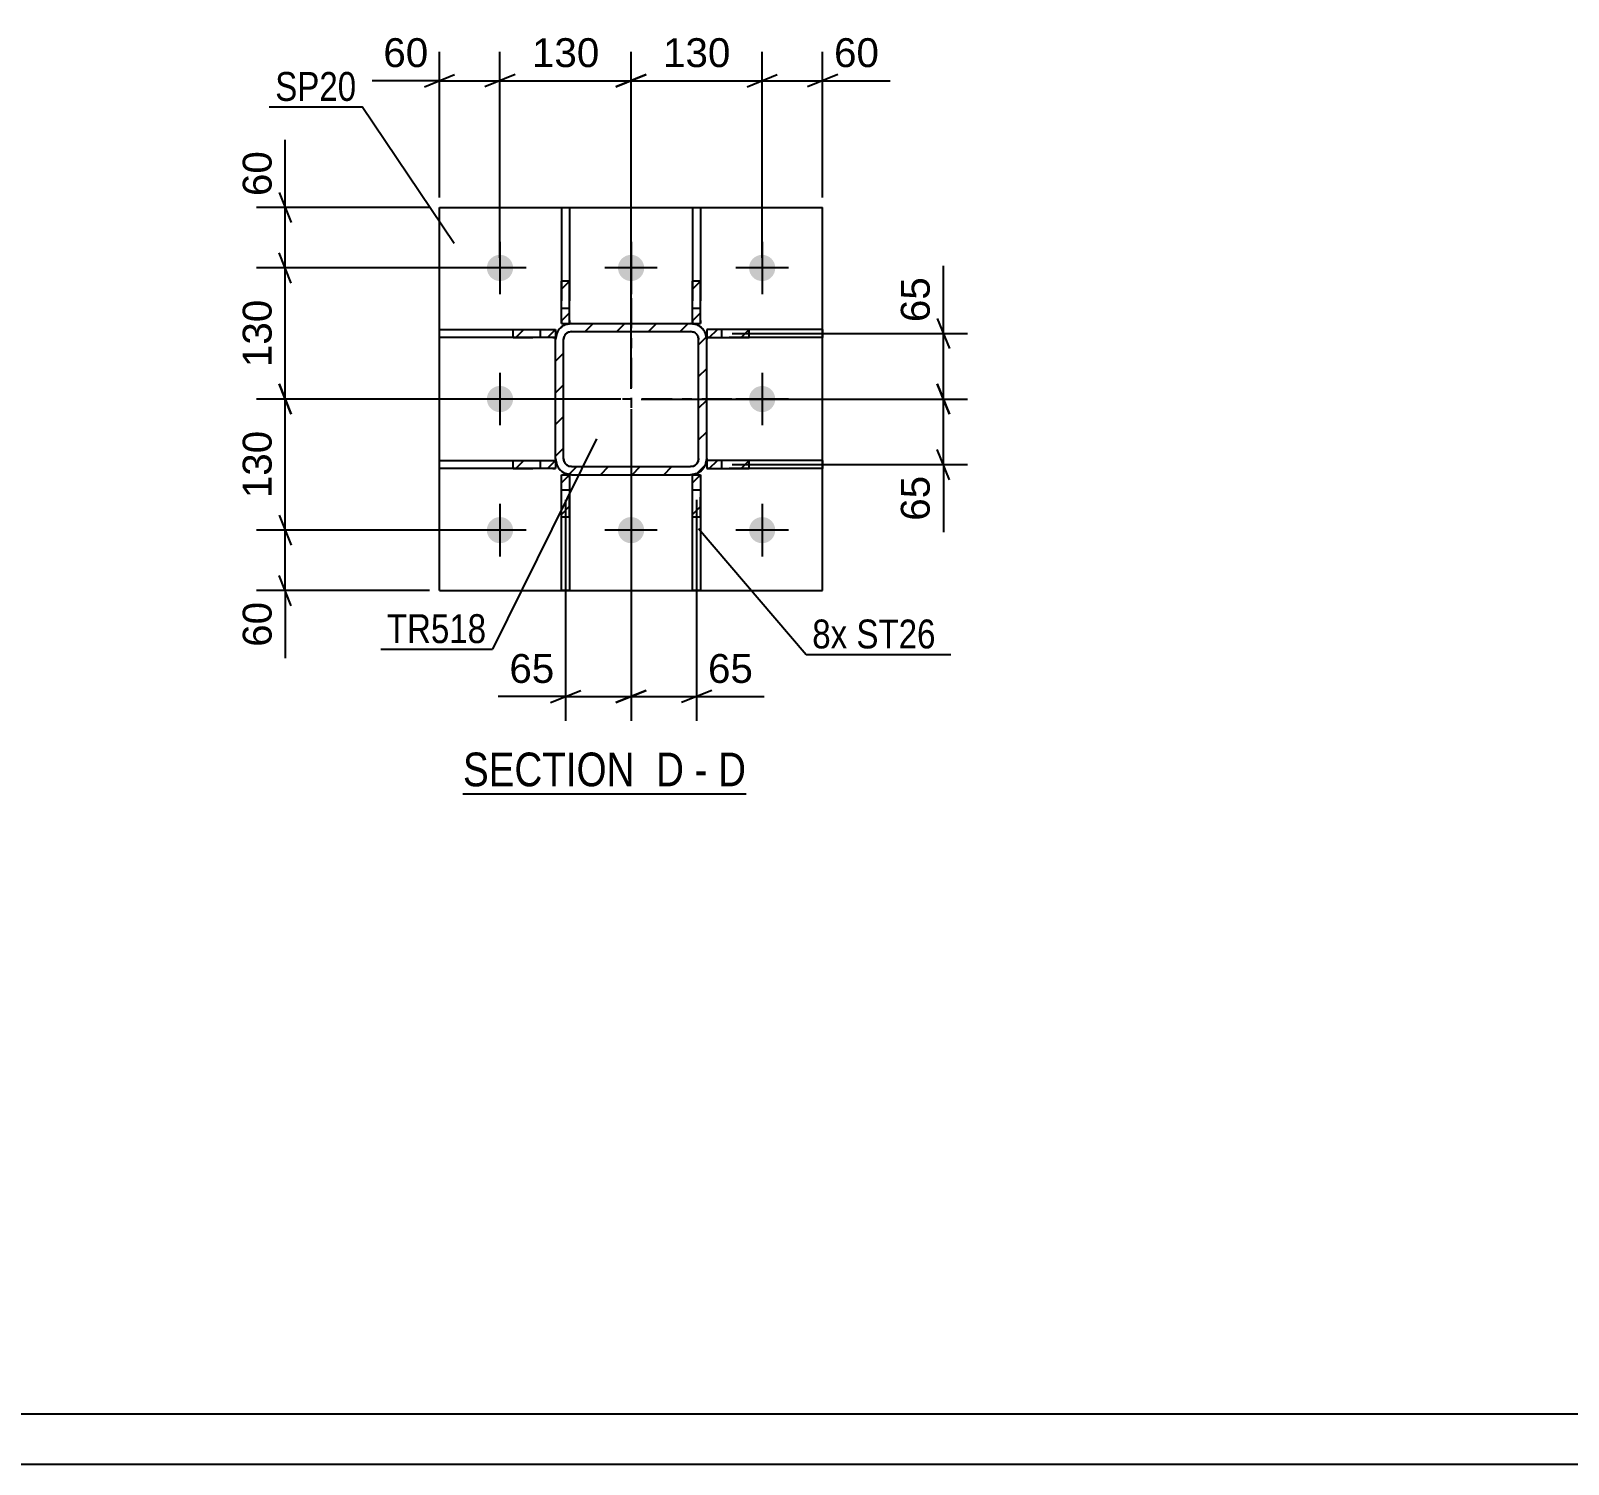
# Model space of a CAD drawing. Header units: millimetres. Extents: x -136 to 705, y -401 to 193.
# Drawn here: x 84.4 to 236.9, y -400.8 to -258.7 of the extents above; entities that cross this region are included whole.
import ezdxf

# ---------------------------------------------------------------- set-up
doc = ezdxf.new("R2010")
doc.units = ezdxf.units.MM
doc.linetypes.add('DXK_LINE_DOT2', pattern=[3.9198, 1.9599, -1.9599])
doc.linetypes.add('DXK_LINE_DOT3', pattern=[5.9187, 2.979, -0.9799, 0.9799, -0.9799])
doc.styles.add('Arial', font='ARIAL.TTF', dxfattribs={"height": 0.2})
doc.styles.add('Arial Narrow', font='ARIALN.TTF', dxfattribs={"height": 0.2})

# ---------------------------------------------------------------- blocks, each defined once
blk = doc.blocks.new('Unknown-318887035-1115')
at = {"color": 5, "linetype": 'Continuous'}
for p, q in [((-130.68, -395.81), (700.32, -395.81)), ((-135.68, -400.81), (705.32, -400.81))]:
    blk.add_line(p, q, dxfattribs=at)
blk = doc.blocks.new('Unknown-318887035-13 - 6059')
at = {"color": 6, "linetype": 'Continuous'}
blk.add_line((127.28, -334.33), (155.35, -334.33), dxfattribs=at)
at = {"color": 0, "linetype": 'Continuous'}
for points in [[(145.38, -333.58), (145.38, -330.08), (127.28, -330.08), (127.28, -333.58)], [(149.2, -333.58), (149.2, -330.08), (146.43, -330.08), (146.43, -333.58)], [(151.53, -333.58), (151.53, -330.08), (150.25, -330.08), (150.25, -333.58)], [(155.35, -333.58), (155.35, -330.08), (152.58, -330.08), (152.58, -333.58)]]:
    blk.add_wipeout(points, dxfattribs=at)
at = {"color": 7, "linetype": 'Continuous', "style": 'Arial Narrow'}
for s, p in [('SECTION ', (127.28, -333.58)), ('D', (146.43, -333.58)), ('D', (152.58, -333.58)), ('-', (150.25, -333.58))]:
    blk.add_text(s, height=3.34, dxfattribs=at).set_placement(p)
blk = doc.blocks.new('Bolt-318887035-6107 - 6059')
at = {"linetype": 'Continuous'}
for points in [[(132.25, -282.18, -1), (129.65, -282.18, -1)], [(145.25, -282.18, -1), (142.65, -282.18, -1)], [(158.25, -282.18, -1), (155.65, -282.18, -1)], [(132.25, -295.18, -1), (129.65, -295.18, -1)], [(158.25, -295.18, -1), (155.65, -295.18, -1)], [(132.25, -308.18, -1), (129.65, -308.18, -1)], [(145.25, -308.18, -1), (142.65, -308.18, -1)], [(158.25, -308.18, -1), (155.65, -308.18, -1)]]:
    blk.add_hatch(color=1, dxfattribs=at).paths.add_polyline_path(points)
at = {"color": 1, "linetype": 'Continuous'}
for p, q in [((130.95, -279.58), (130.95, -284.78)), ((143.95, -279.58), (143.95, -284.78)), ((156.95, -279.58), (156.95, -284.78)), ((133.55, -282.18), (128.35, -282.18)), ((146.55, -282.18), (141.35, -282.18)), ((159.55, -282.18), (154.35, -282.18)), ((130.95, -292.58), (130.95, -297.78)), ((156.95, -292.58), (156.95, -297.78)), ((133.55, -295.18), (128.35, -295.18)), ((159.55, -295.18), (154.35, -295.18)), ((130.95, -305.58), (130.95, -310.78)), ((143.95, -305.58), (143.95, -310.78)), ((156.95, -305.58), (156.95, -310.78)), ((133.55, -308.18), (128.35, -308.18)), ((146.55, -308.18), (141.35, -308.18)), ((159.55, -308.18), (154.35, -308.18))]:
    blk.add_line(p, q, dxfattribs=at)
blk = doc.blocks.new('Part-318887035-6130 - 6059')
at = {"linetype": 'Continuous'}
h = blk.add_hatch(dxfattribs=at)
h.set_pattern_fill('', scale=0.7, style=0, pattern_type=0)
h.set_pattern_definition([(45, (136.455, -301.279), (-1.5715, 1.5715), [])])
h.paths.add_polyline_path([(136.46, -302.08), (136.46, -301.28), (132.26, -301.28), (132.26, -302.08)])
at = {"color": 2, "linetype": 'Continuous'}
for p, q in [((124.96, -301.28), (132.26, -301.28)), ((124.96, -302.08), (124.96, -301.28)), ((132.26, -301.28), (136.46, -301.28)), ((132.26, -302.08), (132.26, -301.28)), ((136.46, -301.28), (136.46, -302.08)), ((132.26, -302.08), (124.96, -302.08)), ((136.46, -302.08), (132.26, -302.08))]:
    blk.add_line(p, q, dxfattribs=at)
at = {"color": 7, "linetype": 'DXK_LINE_DOT2'}
for p, q in [((132.26, -301.28), (136.46, -301.28)), ((134.96, -302.08), (134.96, -301.28)), ((136.46, -301.28), (136.46, -302.08)), ((132.26, -302.08), (136.46, -302.08))]:
    blk.add_line(p, q, dxfattribs=at)
blk = doc.blocks.new('Part-318887035-6158 - 6059')
at = {"linetype": 'Continuous'}
h = blk.add_hatch(dxfattribs=at)
h.set_pattern_fill('', scale=0.7, style=0, pattern_type=0)
h.set_pattern_definition([(45, (155.6542, -288.279), (-1.5715, 1.5715), [])])
h.paths.add_polyline_path([(155.65, -289.08), (155.65, -288.28), (151.46, -288.28), (151.46, -289.08)])
at = {"color": 7, "linetype": 'DXK_LINE_DOT2'}
for p, q in [((155.65, -288.28), (151.46, -288.28)), ((151.46, -288.28), (151.46, -289.08)), ((155.65, -289.08), (151.46, -289.08)), ((152.96, -289.08), (152.96, -288.28))]:
    blk.add_line(p, q, dxfattribs=at)
at = {"color": 2, "linetype": 'Continuous'}
for p, q in [((155.65, -288.28), (151.46, -288.28)), ((151.46, -288.28), (151.46, -289.08)), ((151.46, -289.08), (155.65, -289.08)), ((162.96, -288.28), (155.65, -288.28)), ((155.65, -289.08), (155.65, -288.28)), ((162.96, -289.08), (155.65, -289.08)), ((162.96, -289.08), (162.96, -288.28))]:
    blk.add_line(p, q, dxfattribs=at)
blk = doc.blocks.new('Part-318887035-6150 - 6059')
at = {"linetype": 'Continuous'}
h = blk.add_hatch(dxfattribs=at)
h.set_pattern_fill('', scale=0.7, style=0, pattern_type=0)
h.set_pattern_definition([(45, (137.8554, -302.679), (-1.5715, 1.5715), [])])
h.paths.add_polyline_path([(137.86, -306.88), (137.86, -302.68), (137.06, -302.68), (137.06, -306.88)])
at = {"color": 7, "linetype": 'DXK_LINE_DOT2'}
for p, q in [((137.06, -306.88), (137.06, -302.68)), ((137.06, -302.68), (137.86, -302.68)), ((137.86, -306.88), (137.86, -302.68)), ((137.06, -304.18), (137.86, -304.18))]:
    blk.add_line(p, q, dxfattribs=at)
at = {"color": 2, "linetype": 'Continuous'}
for p, q in [((137.06, -306.88), (137.06, -302.68)), ((137.06, -302.68), (137.86, -302.68)), ((137.86, -302.68), (137.86, -306.88)), ((137.06, -314.18), (137.06, -306.88)), ((137.86, -306.88), (137.06, -306.88)), ((137.86, -306.88), (137.86, -314.18)), ((137.86, -314.18), (137.06, -314.18))]:
    blk.add_line(p, q, dxfattribs=at)
blk = doc.blocks.new('Part-318887035-6135 - 6059')
at = {"linetype": 'Continuous'}
h = blk.add_hatch(dxfattribs=at)
h.set_pattern_fill('', scale=0.7, style=0, pattern_type=0)
h.set_pattern_definition([(45, (150.8548, -283.4802), (-1.5715, 1.5715), [])])
h.paths.add_polyline_path([(150.85, -287.68), (150.85, -283.48), (150.05, -283.48), (150.05, -287.68)])
at = {"color": 2, "linetype": 'Continuous'}
for p, q in [((150.05, -276.18), (150.05, -283.48)), ((150.05, -276.18), (150.85, -276.18)), ((150.85, -276.18), (150.85, -283.48)), ((150.05, -287.68), (150.05, -283.48)), ((150.85, -283.48), (150.05, -283.48)), ((150.85, -287.68), (150.85, -283.48)), ((150.05, -287.68), (150.85, -287.68))]:
    blk.add_line(p, q, dxfattribs=at)
at = {"color": 7, "linetype": 'DXK_LINE_DOT2'}
for p, q in [((150.05, -283.48), (150.05, -287.68)), ((150.85, -283.48), (150.85, -287.68)), ((150.05, -286.18), (150.85, -286.18)), ((150.05, -287.68), (150.85, -287.68))]:
    blk.add_line(p, q, dxfattribs=at)
blk = doc.blocks.new('Part-318887035-6145 - 6059')
at = {"linetype": 'Continuous'}
h = blk.add_hatch(dxfattribs=at)
h.set_pattern_fill('', scale=0.7, style=0, pattern_type=0)
h.set_pattern_definition([(45, (150.8548, -302.679), (-1.5715, 1.5715), [])])
h.paths.add_polyline_path([(150.85, -306.88), (150.85, -302.68), (150.05, -302.68), (150.05, -306.88)])
at = {"color": 7, "linetype": 'DXK_LINE_DOT2'}
for p, q in [((150.05, -306.88), (150.05, -302.68)), ((150.05, -302.68), (150.85, -302.68)), ((150.85, -306.88), (150.85, -302.68)), ((150.05, -304.18), (150.85, -304.18))]:
    blk.add_line(p, q, dxfattribs=at)
at = {"color": 2, "linetype": 'Continuous'}
for p, q in [((150.05, -306.88), (150.05, -302.68)), ((150.05, -302.68), (150.85, -302.68)), ((150.85, -302.68), (150.85, -306.88)), ((150.05, -314.18), (150.05, -306.88)), ((150.85, -306.88), (150.05, -306.88)), ((150.85, -306.88), (150.85, -314.18)), ((150.85, -314.18), (150.05, -314.18))]:
    blk.add_line(p, q, dxfattribs=at)
blk = doc.blocks.new('Part-318887035-6140 - 6059')
at = {"linetype": 'Continuous'}
h = blk.add_hatch(dxfattribs=at)
h.set_pattern_fill('', scale=0.7, style=0, pattern_type=0)
h.set_pattern_definition([(45, (137.8554, -283.4802), (-1.5715, 1.5715), [])])
h.paths.add_polyline_path([(137.86, -287.68), (137.86, -283.48), (137.06, -283.48), (137.06, -287.68)])
at = {"color": 2, "linetype": 'Continuous'}
for p, q in [((137.06, -276.18), (137.06, -283.48)), ((137.06, -276.18), (137.86, -276.18)), ((137.86, -276.18), (137.86, -283.48)), ((137.06, -287.68), (137.06, -283.48)), ((137.86, -283.48), (137.06, -283.48)), ((137.86, -287.68), (137.86, -283.48)), ((137.06, -287.68), (137.86, -287.68))]:
    blk.add_line(p, q, dxfattribs=at)
at = {"color": 7, "linetype": 'DXK_LINE_DOT2'}
for p, q in [((137.06, -283.48), (137.06, -287.68)), ((137.86, -283.48), (137.86, -287.68)), ((137.06, -286.18), (137.86, -286.18)), ((137.06, -287.68), (137.86, -287.68))]:
    blk.add_line(p, q, dxfattribs=at)
blk = doc.blocks.new('Part-318887035-6163 - 6059')
at = {"linetype": 'Continuous'}
h = blk.add_hatch(dxfattribs=at)
h.set_pattern_fill('', scale=0.7, style=0, pattern_type=0)
h.set_pattern_definition([(45, (155.6542, -301.279), (-1.5715, 1.5715), [])])
h.paths.add_polyline_path([(155.65, -302.08), (155.65, -301.28), (151.46, -301.28), (151.46, -302.08)])
at = {"color": 7, "linetype": 'DXK_LINE_DOT2'}
for p, q in [((155.65, -301.28), (151.46, -301.28)), ((151.46, -301.28), (151.46, -302.08)), ((152.96, -302.08), (152.96, -301.28)), ((155.65, -302.08), (151.46, -302.08))]:
    blk.add_line(p, q, dxfattribs=at)
at = {"color": 2, "linetype": 'Continuous'}
for p, q in [((155.65, -301.28), (151.46, -301.28)), ((151.46, -301.28), (151.46, -302.08)), ((162.96, -301.28), (155.65, -301.28)), ((155.65, -302.08), (155.65, -301.28)), ((162.96, -302.08), (162.96, -301.28)), ((151.46, -302.08), (155.65, -302.08)), ((162.96, -302.08), (155.65, -302.08))]:
    blk.add_line(p, q, dxfattribs=at)
blk = doc.blocks.new('Part-318887035-6168 - 6059')
at = {"linetype": 'Continuous'}
h = blk.add_hatch(dxfattribs=at)
h.set_pattern_fill('', scale=0.7, style=0, pattern_type=0)
h.set_pattern_definition([(45, (136.455, -288.279), (-1.5715, 1.5715), [])])
h.paths.add_polyline_path([(136.46, -289.08), (136.46, -288.28), (132.26, -288.28), (132.26, -289.08)])
at = {"color": 2, "linetype": 'Continuous'}
for p, q in [((124.96, -288.28), (132.26, -288.28)), ((124.96, -289.08), (124.96, -288.28)), ((132.26, -289.08), (124.96, -289.08)), ((132.26, -288.28), (136.46, -288.28)), ((132.26, -289.08), (132.26, -288.28)), ((136.46, -289.08), (132.26, -289.08)), ((136.46, -288.28), (136.46, -289.08))]:
    blk.add_line(p, q, dxfattribs=at)
at = {"color": 7, "linetype": 'DXK_LINE_DOT2'}
for p, q in [((132.26, -288.28), (136.46, -288.28)), ((132.26, -289.08), (136.46, -289.08)), ((134.96, -289.08), (134.96, -288.28)), ((136.46, -288.28), (136.46, -289.08))]:
    blk.add_line(p, q, dxfattribs=at)
blk = doc.blocks.new('Part-318887035-6203 - 6059')
at = {"color": 2, "linetype": 'Continuous'}
for p, q in [((124.95, -314.18), (124.95, -276.18)), ((124.95, -276.18), (162.95, -276.18)), ((162.95, -314.18), (162.95, -276.18)), ((124.95, -314.18), (162.95, -314.18))]:
    blk.add_line(p, q, dxfattribs=at)
blk = doc.blocks.new('Part-318887035-6266 - 6059')
at = {"linetype": 'Continuous'}
h = blk.add_hatch(dxfattribs=at)
h.set_pattern_fill('', scale=0.7, style=0, pattern_type=0)
h.set_pattern_definition([(45, (150.467, -302.5573), (-1.57154, 1.57154), [])])
h.paths.add_polyline_path([(149.85, -302.68), (150.47, -302.56), (150.99, -302.21), (151.33, -301.69), (151.45, -301.08), (151.45, -289.28), (151.33, -288.67), (150.99, -288.15), (150.47, -287.8), (149.85, -287.68), (138.05, -287.68), (137.44, -287.8), (136.92, -288.15), (136.58, -288.67), (136.45, -289.28), (136.45, -301.08), (136.58, -301.69), (136.92, -302.21), (137.44, -302.56), (138.05, -302.68)])
h.paths.add_polyline_path([(138.05, -301.88), (137.75, -301.82), (137.49, -301.64), (137.32, -301.39), (137.25, -301.08), (137.25, -289.28), (137.32, -288.97), (137.49, -288.71), (137.75, -288.54), (138.05, -288.48), (149.85, -288.48), (150.16, -288.54), (150.42, -288.71), (150.59, -288.97), (150.65, -289.28), (150.65, -301.08), (150.59, -301.39), (150.42, -301.64), (150.16, -301.82), (149.85, -301.88)])
at = {"color": 7, "linetype": 'DXK_LINE_DOT3'}
for p, q in [((143.95, -285.18), (143.95, -305.18)), ((153.95, -295.18), (133.95, -295.18))]:
    blk.add_line(p, q, dxfattribs=at)
at = {"color": 7, "linetype": 'DXK_LINE_DOT2'}
for p, q in [((137.44, -287.8), (138.05, -287.68)), ((138.05, -287.68), (149.85, -287.68)), ((149.85, -287.68), (150.47, -287.8)), ((136.45, -289.28), (136.58, -288.67)), ((136.45, -301.08), (136.45, -289.28)), ((137.32, -288.97), (137.25, -289.28)), ((137.25, -301.08), (137.25, -289.28)), ((138.05, -288.48), (137.75, -288.54)), ((138.05, -288.48), (149.85, -288.48)), ((150.16, -288.54), (149.85, -288.48)), ((150.65, -289.28), (150.59, -288.97)), ((150.65, -301.08), (150.65, -289.28)), ((151.33, -288.67), (151.45, -289.28)), ((151.45, -301.08), (151.45, -289.28)), ((136.58, -301.69), (136.45, -301.08)), ((137.25, -301.08), (137.32, -301.39)), ((137.75, -301.82), (138.05, -301.88)), ((138.05, -301.88), (149.85, -301.88)), ((149.85, -301.88), (150.16, -301.82)), ((150.59, -301.39), (150.65, -301.08)), ((151.45, -301.08), (151.33, -301.69)), ((138.05, -302.68), (137.44, -302.56)), ((138.05, -302.68), (149.85, -302.68)), ((150.47, -302.56), (149.85, -302.68))]:
    blk.add_line(p, q, dxfattribs=at)
at = {"color": 2, "linetype": 'Continuous'}
for p, q in [((138.05, -287.68), (137.44, -287.8)), ((138.05, -287.68), (149.85, -287.68)), ((150.47, -287.8), (149.85, -287.68)), ((136.58, -288.67), (136.45, -289.28)), ((136.45, -301.08), (136.45, -289.28)), ((137.25, -289.28), (137.32, -288.97)), ((137.25, -301.08), (137.25, -289.28)), ((137.75, -288.54), (138.05, -288.48)), ((138.05, -288.48), (149.85, -288.48)), ((149.85, -288.48), (150.16, -288.54)), ((150.59, -288.97), (150.65, -289.28)), ((150.65, -301.08), (150.65, -289.28)), ((151.45, -289.28), (151.33, -288.67)), ((151.45, -301.08), (151.45, -289.28)), ((136.45, -301.08), (136.58, -301.69)), ((137.32, -301.39), (137.25, -301.08)), ((138.05, -301.88), (137.75, -301.82)), ((138.05, -301.88), (149.85, -301.88)), ((150.16, -301.82), (149.85, -301.88)), ((150.65, -301.08), (150.59, -301.39)), ((151.33, -301.69), (151.45, -301.08)), ((137.44, -302.56), (138.05, -302.68)), ((138.05, -302.68), (149.85, -302.68)), ((149.85, -302.68), (150.47, -302.56))]:
    blk.add_line(p, q, dxfattribs=at)
at = {"color": 7, "linetype": 'DXK_LINE_DOT2'}
for centre, radius, start, end in [((138.05, -289.28), 1.6, 112.5, 157.5), ((149.85, -289.28), 1.6, 22.5, 67.5), ((138.05, -289.28), 0.8, 112.5, 157.5), ((149.85, -289.28), 0.8, 22.5, 67.5), ((138.05, -301.08), 1.6, 202.5, 247.5), ((138.05, -301.08), 0.8, 202.5, 247.5), ((149.85, -301.08), 0.8, 292.5, 337.5), ((149.85, -301.08), 1.6, 292.5, 337.5)]:
    blk.add_arc(centre, radius, start, end, dxfattribs=at)
at = {"color": 2, "linetype": 'Continuous'}
for centre, radius, start, end in [((138.05, -289.28), 1.6, 112.5, 157.5), ((149.85, -289.28), 1.6, 22.5, 67.5), ((138.05, -289.28), 0.8, 112.5, 157.5), ((149.85, -289.28), 0.8, 22.5, 67.5), ((138.05, -301.08), 1.6, 202.5, 247.5), ((138.05, -301.08), 0.8, 202.5, 247.5), ((149.85, -301.08), 0.8, 292.5, 337.5), ((149.85, -301.08), 1.6, 292.5, 337.5)]:
    blk.add_arc(centre, radius, start, end, dxfattribs=at)
blk = doc.blocks.new('StraightDimension-318887035-6322 - 6059')
at = {"color": 7, "linetype": 'Continuous'}
for p, q in [((130.95, -281.18), (130.95, -260.76)), ((143.95, -294.18), (143.95, -260.76)), ((132.45, -263.01), (129.45, -264.21)), ((130.95, -263.61), (143.95, -263.61)), ((142.45, -264.21), (145.45, -263.01))]:
    blk.add_line(p, q, dxfattribs=at)
at = {"color": 0}
blk.add_wipeout([(141.39, -262.86), (141.39, -258.66), (133.52, -258.66), (133.52, -262.86)], dxfattribs=at)
at = {"color": 3, "style": 'Arial'}
blk.add_text('130', height=2.865, dxfattribs=at).set_placement((134.12, -262.26))
blk = doc.blocks.new('StraightDimension-318887035-6299 - 6059')
at = {"color": 7, "linetype": 'Continuous'}
for p, q in [((110.25, -283.68), (109.05, -280.68)), ((129.95, -282.18), (106.8, -282.18)), ((109.65, -295.18), (109.65, -282.18)), ((109.05, -293.68), (110.25, -296.68)), ((142.95, -295.18), (106.8, -295.18))]:
    blk.add_line(p, q, dxfattribs=at)
at = {"color": 0}
blk.add_wipeout([(108.9, -284.74), (104.7, -284.74), (104.7, -292.61), (108.9, -292.61)], dxfattribs=at)
at = {"color": 3, "style": 'Arial'}
blk.add_text('130', height=2.865, rotation=90.0002, dxfattribs=at).set_placement((108.3, -292.01))
blk = doc.blocks.new('StraightDimension-318887035-6355 - 6059')
at = {"color": 7, "linetype": 'Continuous'}
for p, q in [((174.32, -293.68), (175.52, -296.68)), ((144.95, -295.18), (177.32, -295.18)), ((174.92, -301.68), (174.92, -295.18)), ((175.52, -303.18), (174.32, -300.18)), ((153.96, -301.68), (177.32, -301.68))]:
    blk.add_line(p, q, dxfattribs=at)
at = {"color": 0}
blk.add_wipeout([(174.17, -302.2), (169.97, -302.2), (169.97, -307.85), (174.17, -307.85)], dxfattribs=at)
at = {"color": 7, "linetype": 'Continuous'}
blk.add_line((174.92, -301.68), (174.92, -308.38), dxfattribs=at)
blk.add_line((174.92, -301.68), (174.92, -308.38), dxfattribs=at)
at = {"color": 3, "style": 'Arial'}
blk.add_text('65', height=2.865, rotation=90.0002, dxfattribs=at).set_placement((173.57, -307.25))
blk = doc.blocks.new('StraightDimension-318887035-6336 - 6059')
at = {"color": 7, "linetype": 'Continuous'}
for p, q in [((156.95, -281.18), (156.95, -260.76)), ((162.95, -275.18), (162.95, -260.76)), ((155.45, -264.21), (158.45, -263.01)), ((156.95, -263.61), (162.95, -263.61)), ((164.45, -263.01), (161.45, -264.21))]:
    blk.add_line(p, q, dxfattribs=at)
at = {"color": 0}
blk.add_wipeout([(169.13, -262.86), (169.13, -258.66), (163.48, -258.66), (163.48, -262.86)], dxfattribs=at)
at = {"color": 7, "linetype": 'Continuous'}
blk.add_line((162.95, -263.61), (169.65, -263.61), dxfattribs=at)
blk.add_line((162.95, -263.61), (169.65, -263.61), dxfattribs=at)
at = {"color": 3, "style": 'Arial'}
blk.add_text('60', height=2.865, dxfattribs=at).set_placement((164.08, -262.26))
blk = doc.blocks.new('StraightDimension-318887035-6281 - 6059')
at = {"color": 7, "linetype": 'Continuous'}
for p, q in [((109.05, -306.68), (110.25, -309.68)), ((129.95, -308.18), (106.8, -308.18)), ((109.65, -314.18), (109.65, -308.18)), ((110.25, -315.68), (109.05, -312.68)), ((123.95, -314.18), (106.8, -314.18))]:
    blk.add_line(p, q, dxfattribs=at)
at = {"color": 0}
blk.add_wipeout([(108.9, -314.7), (104.7, -314.7), (104.7, -320.35), (108.9, -320.35)], dxfattribs=at)
at = {"color": 7, "linetype": 'Continuous'}
blk.add_line((109.65, -314.18), (109.65, -320.88), dxfattribs=at)
blk.add_line((109.65, -314.18), (109.65, -320.88), dxfattribs=at)
at = {"color": 3, "style": 'Arial'}
blk.add_text('60', height=2.865, rotation=90.0002, dxfattribs=at).set_placement((108.3, -319.75))
blk = doc.blocks.new('StraightDimension-318887035-6285 - 6059')
at = {"color": 7, "linetype": 'Continuous'}
for p, q in [((110.25, -296.68), (109.05, -293.68)), ((142.95, -295.18), (106.8, -295.18)), ((109.65, -308.18), (109.65, -295.18)), ((109.05, -306.68), (110.25, -309.68)), ((129.95, -308.18), (106.8, -308.18))]:
    blk.add_line(p, q, dxfattribs=at)
at = {"color": 0}
blk.add_wipeout([(108.9, -297.74), (104.7, -297.74), (104.7, -305.61), (108.9, -305.61)], dxfattribs=at)
at = {"color": 3, "style": 'Arial'}
blk.add_text('130', height=2.865, rotation=90.0002, dxfattribs=at).set_placement((108.3, -305.01))
blk = doc.blocks.new('StraightDimension-318887035-6313 - 6059')
at = {"color": 7, "linetype": 'Continuous'}
for p, q in [((109.05, -274.68), (110.25, -277.68)), ((123.95, -276.18), (106.8, -276.18)), ((109.65, -282.18), (109.65, -276.18)), ((110.25, -283.68), (109.05, -280.68)), ((129.95, -282.18), (106.8, -282.18))]:
    blk.add_line(p, q, dxfattribs=at)
at = {"color": 0}
blk.add_wipeout([(108.9, -270.01), (104.7, -270.01), (104.7, -275.65), (108.9, -275.65)], dxfattribs=at)
at = {"color": 7, "linetype": 'Continuous'}
blk.add_line((109.65, -276.18), (109.65, -269.48), dxfattribs=at)
blk.add_line((109.65, -276.18), (109.65, -269.48), dxfattribs=at)
at = {"color": 3, "style": 'Arial'}
blk.add_text('60', height=2.865, rotation=90.0002, dxfattribs=at).set_placement((108.3, -275.05))
blk = doc.blocks.new('StraightDimension-318887035-6318 - 6059')
at = {"color": 7, "linetype": 'Continuous'}
for p, q in [((124.95, -275.18), (124.95, -260.76)), ((130.95, -281.18), (130.95, -260.76)), ((123.45, -264.21), (126.45, -263.01)), ((124.95, -263.61), (130.95, -263.61)), ((132.45, -263.01), (129.45, -264.21))]:
    blk.add_line(p, q, dxfattribs=at)
at = {"color": 0}
blk.add_wipeout([(124.43, -262.86), (124.43, -258.66), (118.78, -258.66), (118.78, -262.86)], dxfattribs=at)
at = {"color": 7, "linetype": 'Continuous'}
blk.add_line((124.95, -263.61), (118.26, -263.61), dxfattribs=at)
blk.add_line((124.95, -263.61), (118.26, -263.61), dxfattribs=at)
at = {"color": 3, "style": 'Arial'}
blk.add_text('60', height=2.865, dxfattribs=at).set_placement((119.38, -262.26))
blk = doc.blocks.new('StraightDimension-318887035-6340 - 6059')
at = {"color": 7, "linetype": 'Continuous'}
for p, q in [((143.95, -294.18), (143.95, -260.76)), ((156.95, -281.18), (156.95, -260.76)), ((145.45, -263.01), (142.45, -264.21)), ((143.95, -263.61), (156.95, -263.61)), ((155.45, -264.21), (158.45, -263.01))]:
    blk.add_line(p, q, dxfattribs=at)
at = {"color": 0}
blk.add_wipeout([(154.39, -262.86), (154.39, -258.66), (146.52, -258.66), (146.52, -262.86)], dxfattribs=at)
at = {"color": 3, "style": 'Arial'}
blk.add_text('130', height=2.865, dxfattribs=at).set_placement((147.12, -262.26))
blk = doc.blocks.new('StraightDimension-318887035-6366 - 6059')
at = {"color": 7, "linetype": 'Continuous'}
for p, q in [((174.32, -287.18), (175.52, -290.18)), ((153.96, -288.68), (177.32, -288.68)), ((174.92, -295.18), (174.92, -288.68)), ((175.52, -296.68), (174.32, -293.68)), ((144.95, -295.18), (177.32, -295.18))]:
    blk.add_line(p, q, dxfattribs=at)
at = {"color": 0}
blk.add_wipeout([(174.17, -282.51), (169.97, -282.51), (169.97, -288.15), (174.17, -288.15)], dxfattribs=at)
at = {"color": 7, "linetype": 'Continuous'}
blk.add_line((174.92, -288.68), (174.92, -281.98), dxfattribs=at)
blk.add_line((174.92, -288.68), (174.92, -281.98), dxfattribs=at)
at = {"color": 3, "style": 'Arial'}
blk.add_text('65', height=2.865, rotation=90.0002, dxfattribs=at).set_placement((173.57, -287.55))
blk = doc.blocks.new('StraightDimension-318887035-6378 - 6059')
at = {"color": 7, "linetype": 'Continuous'}
for p, q in [((143.95, -296.18), (143.95, -327.08)), ((150.45, -305.18), (150.45, -327.08)), ((142.45, -325.28), (145.45, -324.08)), ((143.95, -324.68), (150.45, -324.68)), ((151.95, -324.08), (148.95, -325.28))]:
    blk.add_line(p, q, dxfattribs=at)
at = {"color": 0}
blk.add_wipeout([(156.63, -323.93), (156.63, -319.73), (150.98, -319.73), (150.98, -323.93)], dxfattribs=at)
at = {"color": 7, "linetype": 'Continuous'}
blk.add_line((150.45, -324.68), (157.15, -324.68), dxfattribs=at)
blk.add_line((150.45, -324.68), (157.15, -324.68), dxfattribs=at)
at = {"color": 3, "style": 'Arial'}
blk.add_text('65', height=2.865, dxfattribs=at).set_placement((151.58, -323.33))
blk = doc.blocks.new('StraightDimension-318887035-6389 - 6059')
at = {"color": 7, "linetype": 'Continuous'}
for p, q in [((143.95, -296.18), (143.95, -327.08)), ((137.46, -305.18), (137.46, -327.08)), ((135.96, -325.28), (138.96, -324.08)), ((137.46, -324.68), (143.95, -324.68)), ((145.45, -324.08), (142.45, -325.28))]:
    blk.add_line(p, q, dxfattribs=at)
at = {"color": 0}
blk.add_wipeout([(136.93, -323.93), (136.93, -319.73), (131.28, -319.73), (131.28, -323.93)], dxfattribs=at)
at = {"color": 7, "linetype": 'Continuous'}
blk.add_line((137.46, -324.68), (130.76, -324.68), dxfattribs=at)
blk.add_line((137.46, -324.68), (130.76, -324.68), dxfattribs=at)
at = {"color": 3, "style": 'Arial'}
blk.add_text('65', height=2.865, dxfattribs=at).set_placement((131.88, -323.33))
blk = doc.blocks.new('MarkSet-318887035-9250 - 6059')
at = {"color": 0}
for points in [[(165.4, -319.91), (165.4, -316.91), (161.92, -316.91), (161.92, -319.91)], [(174.15, -319.91), (174.15, -316.91), (166.3, -316.91), (166.3, -319.91)]]:
    blk.add_wipeout(points, dxfattribs=at)
for points in [[(165.4, -319.91), (165.4, -316.91), (161.92, -316.91), (161.92, -319.91)], [(174.15, -319.91), (174.15, -316.91), (166.3, -316.91), (166.3, -319.91)]]:
    blk.add_wipeout(points, dxfattribs=at)
at = {"color": 30, "linetype": 'Continuous'}
for p, q in [((150.65, -308.02), (161.32, -320.51)), ((161.32, -320.51), (175.65, -320.51))]:
    blk.add_line(p, q, dxfattribs=at)
at = {"color": 3, "style": 'Arial Narrow'}
for s, p in [('8x', (161.92, -319.91)), ('ST26', (166.3, -319.91))]:
    blk.add_text(s, height=2.863, dxfattribs=at).set_placement(p)
blk = doc.blocks.new('Mark-318887035-6199 - 6059')
at = {"color": 0}
blk.add_wipeout([(116.69, -265.61), (116.69, -262.61), (108.66, -262.61), (108.66, -265.61)], dxfattribs=at)
blk.add_wipeout([(116.69, -265.61), (116.69, -262.61), (108.66, -262.61), (108.66, -265.61)], dxfattribs=at)
at = {"color": 30, "linetype": 'Continuous'}
for p in [(108.06, -266.21), (126.41, -279.75)]:
    blk.add_line(p, (117.29, -266.21), dxfattribs=at)
at = {"color": 3, "style": 'Arial Narrow'}
blk.add_text('SP20', height=2.863, dxfattribs=at).set_placement((108.66, -265.61))
blk = doc.blocks.new('Mark-318887035-6262 - 6059')
at = {"color": 0}
blk.add_wipeout([(129.6, -319.38), (129.6, -316.38), (119.73, -316.38), (119.73, -319.38)], dxfattribs=at)
blk.add_wipeout([(129.6, -319.38), (129.6, -316.38), (119.73, -316.38), (119.73, -319.38)], dxfattribs=at)
at = {"color": 30, "linetype": 'Continuous'}
for p in [(140.52, -299.14), (119.13, -319.98)]:
    blk.add_line(p, (130.2, -319.98), dxfattribs=at)
at = {"color": 3, "style": 'Arial Narrow'}
blk.add_text('TR518', height=2.863, dxfattribs=at).set_placement((119.73, -319.38))

msp = doc.modelspace()

# ---------------------------------------------------------------- block references
for name in ['Unknown-318887035-1115', 'Part-318887035-6203 - 6059', 'Part-318887035-6140 - 6059', 'Part-318887035-6135 - 6059', 'Bolt-318887035-6107 - 6059', 'Part-318887035-6266 - 6059', 'Part-318887035-6168 - 6059', 'Part-318887035-6158 - 6059', 'Part-318887035-6130 - 6059', 'Part-318887035-6163 - 6059', 'Part-318887035-6150 - 6059', 'Part-318887035-6145 - 6059']:
    msp.add_blockref(name, (0, 0))

# ---------------------------------------------------------------- next in the draw order: block references
for name in ['StraightDimension-318887035-6322 - 6059', 'StraightDimension-318887035-6336 - 6059', 'StraightDimension-318887035-6281 - 6059', 'Unknown-318887035-13 - 6059']:
    msp.add_blockref(name, (0, 0))

# ---------------------------------------------------------------- next in the draw order: block references
for name in ['StraightDimension-318887035-6299 - 6059', 'StraightDimension-318887035-6355 - 6059']:
    msp.add_blockref(name, (0, 0))

# ---------------------------------------------------------------- next in the draw order: block references
for name in ['StraightDimension-318887035-6313 - 6059', 'StraightDimension-318887035-6285 - 6059']:
    msp.add_blockref(name, (0, 0))

# ---------------------------------------------------------------- next in the draw order: block references
for name in ['StraightDimension-318887035-6318 - 6059', 'StraightDimension-318887035-6340 - 6059']:
    msp.add_blockref(name, (0, 0))

# ---------------------------------------------------------------- next in the draw order: block references
for name in ['Mark-318887035-6199 - 6059', 'StraightDimension-318887035-6366 - 6059']:
    msp.add_blockref(name, (0, 0))

# ---------------------------------------------------------------- next in the draw order: block references
msp.add_blockref('StraightDimension-318887035-6378 - 6059', (0, 0))

# ---------------------------------------------------------------- next in the draw order: block references
for name in ['StraightDimension-318887035-6389 - 6059', 'MarkSet-318887035-9250 - 6059']:
    msp.add_blockref(name, (0, 0))

# ---------------------------------------------------------------- next in the draw order: block references
msp.add_blockref('Mark-318887035-6262 - 6059', (0, 0))

doc.saveas('drawing.dxf')
